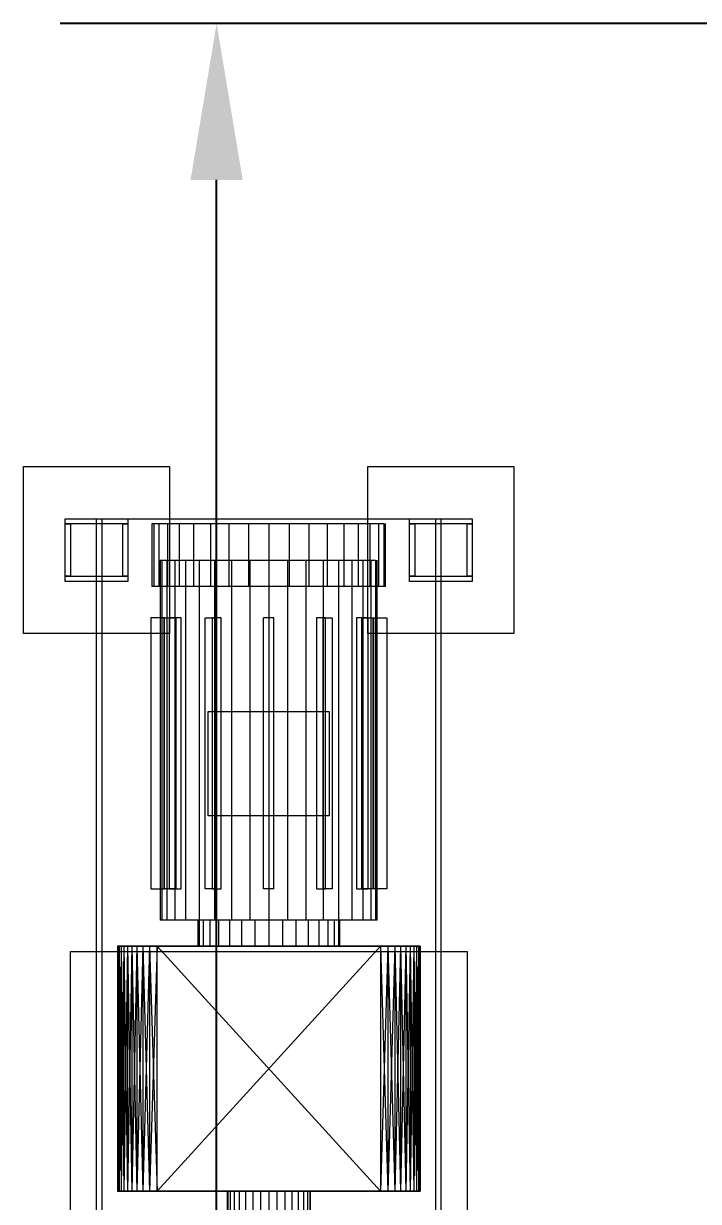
# Model space of a CAD drawing. Header units: millimetres. Extents: x -1970 to 59977, y -50268 to 6837.
# Drawn here: x 58154 to 58801, y -16530 to -15400 of the extents above; entities that cross this region are included whole.
import ezdxf

# ---------------------------------------------------------------- set-up
doc = ezdxf.new("R2010")
doc.units = ezdxf.units.MM
doc.layers.add('COTAS_P', color=1, linetype='Continuous', lineweight=0)
doc.layers.add('superior_secador', color=7, linetype='Continuous', lineweight=0)
doc.dimstyles.new('R19_100', dxfattribs={"dimtxt": 250, "dimasz": 150, "dimexe": 150, "dimexo": 80, "dimgap": 100, "dimtad": 1, "dimtih": 1, "dimtoh": 1, "dimdsep": 46, "dimcen": 0.09, "dimadec": 0, "dimazin": 0, "dimtfac": 1, "dimtdec": 4, "dimtofl": 0, "dimtmove": 0, "dimatfit": 3, "dimfxl": 1, "dimtolj": 1, "dimtzin": 0, "dimarcsym": 0})

# ---------------------------------------------------------------- blocks, each defined once
blk = doc.blocks.new('*D26')
at = {"layer": 'COTAS_P', "color": 0, "lineweight": -2, "transparency": 16777216}
for p, q in [((59159.3, -15400), (58189.3, -15400)), ((58339.3, -19600), (58339.3, -15550)), ((59159.3, -19750), (58189.3, -19750))]:
    blk.add_line(p, q, dxfattribs=at)
at = {"layer": 'COTAS_P', "color": 0, "transparency": 16777216}
for points in [[(58314.3, -15550), (58364.3, -15550), (58339.3, -15400)], [(58314.3, -19600), (58364.3, -19600), (58339.3, -19750)]]:
    blk.add_solid(points, dxfattribs=at)
at = {"layer": 'Defpoints', "color": 0, "transparency": 16777216}
for p in [(58339.3, -15400), (59239.3, -15400), (59239.3, -19750)]:
    blk.add_point(p, dxfattribs=at)

msp = doc.modelspace()

# ---------------------------------------------------------------- linework, layer by layer
at = {"layer": 'superior_secador'}
for p, q in [((58154.253, -15985), (58154.253, -15825)), ((58154.253, -15825), (58294.253, -15825)), ((58294.253, -15825), (58294.253, -15985)), ((58484.253, -15985), (58484.253, -15825)), ((58484.253, -15825), (58624.253, -15825)), ((58624.253, -15825), (58624.253, -15985)), ((58194.253, -15880), (58194.253, -15875)), ((58194.253, -15875), (58254.253, -15875)), ((58254.253, -15880), (58194.253, -15880)), ((58194.253, -15930), (58194.253, -15880)), ((58194.253, -15880), (58199.253, -15880)), ((58199.253, -15880), (58199.253, -15930)), ((58224.253, -16675), (58224.253, -15875)), ((58224.253, -15875), (58554.253, -15875)), ((58224.253, -15875), (58229.253, -15875)), ((58229.253, -15875), (58229.253, -16675)), ((58249.253, -15930), (58249.253, -15880)), ((58249.253, -15880), (58254.253, -15880)), ((58254.253, -15875), (58254.253, -15880)), ((58254.253, -15880), (58254.253, -15930)), ((58278.954, -15880), (58277.253, -15880)), ((58277.253, -15880), (58277.253, -15940)), ((58284.007, -15880), (58278.954, -15880)), ((58278.954, -15880), (58278.954, -15940)), ((58292.258, -15880), (58284.007, -15880)), ((58284.007, -15880), (58284.007, -15940)), ((58303.456, -15880), (58292.258, -15880)), ((58292.258, -15880), (58292.258, -15940)), ((58317.261, -15880), (58303.456, -15880)), ((58303.456, -15880), (58303.456, -15940)), ((58333.253, -15880), (58317.261, -15880)), ((58317.261, -15880), (58317.261, -15940)), ((58350.947, -15880), (58333.253, -15880)), ((58333.253, -15880), (58333.253, -15940)), ((58369.804, -15880), (58350.947, -15880)), ((58350.947, -15880), (58350.947, -15940)), ((58389.253, -15880), (58369.804, -15880)), ((58369.804, -15880), (58369.804, -15940)), ((58408.702, -15880), (58389.253, -15880)), ((58389.253, -15880), (58389.253, -15940)), ((58427.559, -15880), (58408.702, -15880)), ((58408.702, -15880), (58408.702, -15940)), ((58445.253, -15880), (58427.559, -15880)), ((58427.559, -15880), (58427.559, -15940)), ((58461.245, -15880), (58445.253, -15880)), ((58445.253, -15880), (58445.253, -15940)), ((58475.05, -15880), (58461.245, -15880)), ((58461.245, -15880), (58461.245, -15940)), ((58486.248, -15880), (58475.05, -15880)), ((58475.05, -15880), (58475.05, -15940)), ((58494.499, -15880), (58486.248, -15880)), ((58486.248, -15880), (58486.248, -15940)), ((58499.551, -15880), (58494.499, -15880)), ((58494.499, -15880), (58494.499, -15940)), ((58499.551, -15880), (58501.253, -15880)), ((58499.551, -15880), (58499.551, -15940)), ((58501.253, -15940), (58501.253, -15880)), ((58524.253, -15880), (58524.253, -15875)), ((58524.253, -15875), (58584.253, -15875)), ((58584.253, -15880), (58524.253, -15880)), ((58524.253, -15930), (58524.253, -15880)), ((58524.253, -15880), (58529.253, -15880)), ((58529.253, -15880), (58529.253, -15930)), ((58549.253, -16675), (58549.253, -15875)), ((58549.253, -15875), (58554.253, -15875)), ((58554.253, -15875), (58554.253, -16675)), ((58579.253, -15930), (58579.253, -15880)), ((58579.253, -15880), (58584.253, -15880)), ((58584.253, -15875), (58584.253, -15880)), ((58584.253, -15880), (58584.253, -15930)), ((58286.833, -15915), (58285.253, -15915)), ((58285.253, -15915), (58285.253, -16260)), ((58291.525, -15915), (58286.833, -15915)), ((58286.833, -15915), (58286.833, -16260)), ((58299.186, -15915), (58291.525, -15915)), ((58291.525, -15915), (58291.525, -16260)), ((58309.584, -15915), (58299.186, -15915)), ((58299.186, -15915), (58299.186, -16260)), ((58322.403, -15915), (58309.584, -15915)), ((58309.584, -15915), (58309.584, -16260)), ((58337.253, -15915), (58322.403, -15915)), ((58322.403, -15915), (58322.403, -16260)), ((58353.683, -15915), (58337.253, -15915)), ((58337.253, -15915), (58337.253, -16260)), ((58371.194, -15915), (58353.683, -15915)), ((58353.683, -15915), (58353.683, -16260)), ((58389.253, -15915), (58371.194, -15915)), ((58371.194, -15915), (58371.194, -16260)), ((58407.312, -15915), (58389.253, -15915)), ((58389.253, -15915), (58389.253, -16260)), ((58424.823, -15915), (58407.312, -15915)), ((58407.312, -15915), (58407.312, -16260)), ((58441.253, -15915), (58424.823, -15915)), ((58424.823, -15915), (58424.823, -16260)), ((58456.103, -15915), (58441.253, -15915)), ((58441.253, -15915), (58441.253, -16260)), ((58468.922, -15915), (58456.103, -15915)), ((58456.103, -15915), (58456.103, -16260)), ((58479.32, -15915), (58468.922, -15915)), ((58468.922, -15915), (58468.922, -16260)), ((58486.981, -15915), (58479.32, -15915)), ((58479.32, -15915), (58479.32, -16260)), ((58491.673, -15915), (58486.981, -15915)), ((58486.981, -15915), (58486.981, -16260)), ((58491.673, -15915), (58493.253, -15915)), ((58491.673, -15915), (58491.673, -16260)), ((58493.253, -16260), (58493.253, -15915)), ((58194.253, -15935), (58194.253, -15930)), ((58194.253, -15930), (58254.253, -15930)), ((58199.253, -15930), (58194.253, -15930)), ((58254.253, -15935), (58194.253, -15935)), ((58254.253, -15930), (58249.253, -15930)), ((58254.253, -15930), (58254.253, -15935)), ((58278.954, -15940), (58277.253, -15940)), ((58284.007, -15940), (58278.954, -15940)), ((58292.258, -15940), (58284.007, -15940)), ((58303.456, -15940), (58292.258, -15940)), ((58317.261, -15940), (58303.456, -15940)), ((58333.253, -15940), (58317.261, -15940)), ((58350.947, -15940), (58333.253, -15940)), ((58369.804, -15940), (58350.947, -15940)), ((58389.253, -15940), (58369.804, -15940)), ((58408.702, -15940), (58389.253, -15940)), ((58427.559, -15940), (58408.702, -15940)), ((58445.253, -15940), (58427.559, -15940)), ((58461.245, -15940), (58445.253, -15940)), ((58475.05, -15940), (58461.245, -15940)), ((58486.248, -15940), (58475.05, -15940)), ((58494.499, -15940), (58486.248, -15940)), ((58499.551, -15940), (58494.499, -15940)), ((58501.253, -15940), (58499.551, -15940)), ((58524.253, -15935), (58524.253, -15930)), ((58524.253, -15930), (58584.253, -15930)), ((58529.253, -15930), (58524.253, -15930)), ((58584.253, -15935), (58524.253, -15935)), ((58584.253, -15930), (58579.253, -15930)), ((58584.253, -15930), (58584.253, -15935)), ((58289.253, -15970), (58276.253, -15970)), ((58276.253, -15970), (58276.253, -16230)), ((58288.892, -16230), (58288.892, -15970)), ((58288.892, -15970), (58300.15, -15970)), ((58288.892, -15970), (58293.892, -15970)), ((58289.253, -16230), (58289.253, -15970)), ((58305.15, -15970), (58293.892, -15970)), ((58293.892, -15970), (58293.892, -16230)), ((58300.15, -15970), (58300.15, -16230)), ((58305.15, -15970), (58300.15, -15970)), ((58305.15, -16230), (58305.15, -15970)), ((58328.423, -16230), (58328.423, -15970)), ((58328.423, -15970), (58334.923, -15970)), ((58328.423, -15970), (58337.083, -15970)), ((58334.923, -15970), (58334.923, -16230)), ((58343.583, -15970), (58334.923, -15970)), ((58343.583, -15970), (58337.083, -15970)), ((58337.083, -15970), (58337.083, -16230)), ((58343.583, -16230), (58343.583, -15970)), ((58384.253, -16230), (58384.253, -15970)), ((58394.253, -15970), (58384.253, -15970)), ((58394.253, -16230), (58394.253, -15970)), ((58441.423, -15970), (58434.923, -15970)), ((58434.923, -15970), (58434.923, -16230)), ((58443.583, -15970), (58434.923, -15970)), ((58441.423, -16230), (58441.423, -15970)), ((58441.423, -15970), (58450.083, -15970)), ((58443.583, -16230), (58443.583, -15970)), ((58443.583, -15970), (58450.083, -15970)), ((58450.083, -15970), (58450.083, -16230)), ((58484.614, -15970), (58473.356, -15970)), ((58473.356, -15970), (58473.356, -16230)), ((58478.356, -15970), (58473.356, -15970)), ((58478.356, -16230), (58478.356, -15970)), ((58478.356, -15970), (58489.614, -15970)), ((58484.614, -16230), (58484.614, -15970)), ((58484.614, -15970), (58489.614, -15970)), ((58489.253, -16230), (58489.253, -15970)), ((58489.253, -15970), (58502.253, -15970)), ((58489.614, -15970), (58489.614, -16230)), ((58502.253, -15970), (58502.253, -16230)), ((58294.253, -15985), (58154.253, -15985)), ((58624.253, -15985), (58484.253, -15985)), ((58331.253, -16160), (58331.253, -16060)), ((58331.253, -16060), (58447.253, -16060)), ((58447.253, -16060), (58447.253, -16160)), ((58447.253, -16160), (58331.253, -16160)), ((58276.253, -16230), (58289.253, -16230)), ((58300.15, -16230), (58288.892, -16230)), ((58293.892, -16230), (58288.892, -16230)), ((58293.892, -16230), (58305.15, -16230)), ((58300.15, -16230), (58305.15, -16230)), ((58334.923, -16230), (58328.423, -16230)), ((58337.083, -16230), (58328.423, -16230)), ((58334.923, -16230), (58343.583, -16230)), ((58337.083, -16230), (58343.583, -16230)), ((58394.253, -16230), (58384.253, -16230)), ((58434.923, -16230), (58441.423, -16230)), ((58434.923, -16230), (58443.583, -16230)), ((58450.083, -16230), (58441.423, -16230)), ((58450.083, -16230), (58443.583, -16230)), ((58473.356, -16230), (58484.614, -16230)), ((58473.356, -16230), (58478.356, -16230)), ((58489.614, -16230), (58478.356, -16230)), ((58489.614, -16230), (58484.614, -16230)), ((58502.253, -16230), (58489.253, -16230)), ((58286.833, -16260), (58285.253, -16260)), ((58291.525, -16260), (58286.833, -16260)), ((58299.186, -16260), (58291.525, -16260)), ((58309.584, -16260), (58299.186, -16260)), ((58322.403, -16260), (58309.584, -16260)), ((58322.56, -16260), (58321.253, -16260)), ((58321.253, -16260), (58321.253, -16285)), ((58337.253, -16260), (58322.403, -16260)), ((58326.429, -16260), (58322.56, -16260)), ((58322.56, -16260), (58322.56, -16285)), ((58332.713, -16260), (58326.429, -16260)), ((58326.429, -16260), (58326.429, -16285)), ((58341.17, -16260), (58332.713, -16260)), ((58332.713, -16260), (58332.713, -16285)), ((58353.683, -16260), (58337.253, -16260)), ((58351.474, -16260), (58341.17, -16260)), ((58341.17, -16260), (58341.17, -16285)), ((58363.23, -16260), (58351.474, -16260)), ((58351.474, -16260), (58351.474, -16285)), ((58371.194, -16260), (58353.683, -16260)), ((58375.987, -16260), (58363.23, -16260)), ((58363.23, -16260), (58363.23, -16285)), ((58389.253, -16260), (58371.194, -16260)), ((58389.253, -16260), (58375.987, -16260)), ((58375.987, -16260), (58375.987, -16285)), ((58407.312, -16260), (58389.253, -16260)), ((58402.519, -16260), (58389.253, -16260)), ((58389.253, -16260), (58389.253, -16285)), ((58415.275, -16260), (58402.519, -16260)), ((58402.519, -16260), (58402.519, -16285)), ((58424.823, -16260), (58407.312, -16260)), ((58427.032, -16260), (58415.275, -16260)), ((58415.275, -16260), (58415.275, -16285)), ((58441.253, -16260), (58424.823, -16260)), ((58437.336, -16260), (58427.032, -16260)), ((58427.032, -16260), (58427.032, -16285)), ((58445.793, -16260), (58437.336, -16260)), ((58437.336, -16260), (58437.336, -16285)), ((58456.103, -16260), (58441.253, -16260)), ((58452.077, -16260), (58445.793, -16260)), ((58445.793, -16260), (58445.793, -16285)), ((58455.946, -16260), (58452.077, -16260)), ((58452.077, -16260), (58452.077, -16285)), ((58455.946, -16260), (58457.253, -16260)), ((58455.946, -16260), (58455.946, -16285)), ((58468.922, -16260), (58456.103, -16260)), ((58457.253, -16285), (58457.253, -16260)), ((58479.32, -16260), (58468.922, -16260)), ((58486.981, -16260), (58479.32, -16260)), ((58491.673, -16260), (58486.981, -16260)), ((58493.253, -16260), (58491.673, -16260)), ((58199.253, -16560), (58199.253, -16290)), ((58199.253, -16290), (58579.253, -16290)), ((58244.634, -16285), (58244.253, -16285)), ((58244.253, -16285), (58245.772, -16285)), ((58247.673, -16285), (58244.253, -16285)), ((58244.253, -16285), (58250.333, -16285)), ((58244.634, -16285), (58244.253, -16520)), ((58244.253, -16285), (58244.253, -16520)), ((58244.253, -16285), (58244.634, -16520)), ((58247.673, -16285), (58244.634, -16285)), ((58244.634, -16285), (58245.772, -16285)), ((58245.772, -16285), (58244.634, -16520)), ((58244.634, -16285), (58244.634, -16520)), ((58244.634, -16285), (58245.772, -16520)), ((58245.772, -16285), (58247.673, -16285)), ((58245.772, -16285), (58250.333, -16285)), ((58247.673, -16285), (58245.772, -16520)), ((58245.772, -16285), (58245.772, -16520)), ((58245.772, -16285), (58247.673, -16520)), ((58253.753, -16285), (58247.673, -16285)), ((58247.673, -16285), (58250.333, -16285)), ((58262.872, -16285), (58247.673, -16285)), ((58496.253, -16285), (58247.673, -16285)), ((58250.333, -16285), (58247.673, -16520)), ((58247.673, -16285), (58247.673, -16520)), ((58247.673, -16285), (58250.333, -16520)), ((58250.333, -16285), (58253.753, -16285)), ((58250.333, -16285), (58257.933, -16285)), ((58250.333, -16285), (58268.573, -16285)), ((58250.333, -16285), (58524.753, -16285)), ((58496.253, -16285), (58250.333, -16285)), ((58253.753, -16285), (58250.333, -16520)), ((58250.333, -16285), (58250.333, -16520)), ((58250.333, -16285), (58253.753, -16520)), ((58262.872, -16285), (58253.753, -16285)), ((58253.753, -16285), (58257.933, -16285)), ((58257.933, -16285), (58253.753, -16520)), ((58253.753, -16285), (58253.753, -16520)), ((58253.753, -16285), (58257.933, -16520)), ((58257.933, -16285), (58262.872, -16285)), ((58257.933, -16285), (58268.573, -16285)), ((58262.872, -16285), (58257.933, -16520)), ((58257.933, -16285), (58257.933, -16520)), ((58257.933, -16285), (58262.872, -16520)), ((58275.032, -16285), (58262.872, -16285)), ((58262.872, -16285), (58268.573, -16285)), ((58496.253, -16285), (58262.872, -16285)), ((58268.573, -16285), (58262.872, -16520)), ((58262.872, -16285), (58262.872, -16520)), ((58262.872, -16285), (58268.573, -16520)), ((58268.573, -16285), (58282.253, -16285)), ((58275.032, -16285), (58268.573, -16285)), ((58268.573, -16285), (58503.474, -16285)), ((58268.573, -16285), (58524.753, -16285)), ((58275.032, -16285), (58268.573, -16520)), ((58268.573, -16285), (58268.573, -16520)), ((58268.573, -16285), (58275.032, -16520)), ((58282.253, -16285), (58275.032, -16285)), ((58496.253, -16285), (58275.032, -16285)), ((58282.253, -16285), (58275.032, -16520)), ((58275.032, -16285), (58275.032, -16520)), ((58275.032, -16285), (58282.253, -16520)), ((58282.253, -16285), (58503.474, -16285)), ((58496.253, -16285), (58282.253, -16285)), ((58282.253, -16520), (58282.253, -16285)), ((58282.253, -16285), (58496.253, -16520)), ((58496.253, -16285), (58282.253, -16520)), ((58322.56, -16285), (58321.253, -16285)), ((58326.429, -16285), (58322.56, -16285)), ((58332.713, -16285), (58326.429, -16285)), ((58341.17, -16285), (58332.713, -16285)), ((58351.474, -16285), (58341.17, -16285)), ((58363.23, -16285), (58351.474, -16285)), ((58375.987, -16285), (58363.23, -16285)), ((58389.253, -16285), (58375.987, -16285)), ((58402.519, -16285), (58389.253, -16285)), ((58415.275, -16285), (58402.519, -16285)), ((58427.032, -16285), (58415.275, -16285)), ((58437.336, -16285), (58427.032, -16285)), ((58445.793, -16285), (58437.336, -16285)), ((58452.077, -16285), (58445.793, -16285)), ((58455.946, -16285), (58452.077, -16285)), ((58457.253, -16285), (58455.946, -16285)), ((58503.474, -16285), (58496.253, -16285)), ((58509.933, -16285), (58496.253, -16285)), ((58520.573, -16285), (58496.253, -16285)), ((58532.733, -16285), (58496.253, -16285)), ((58524.753, -16285), (58496.253, -16285)), ((58496.253, -16285), (58496.253, -16520)), ((58496.253, -16285), (58503.474, -16520)), ((58503.474, -16285), (58496.253, -16520)), ((58503.474, -16285), (58515.634, -16285)), ((58509.933, -16285), (58503.474, -16285)), ((58503.474, -16285), (58524.753, -16285)), ((58503.474, -16285), (58503.474, -16520)), ((58503.474, -16285), (58509.933, -16520)), ((58509.933, -16285), (58503.474, -16520)), ((58515.634, -16285), (58509.933, -16285)), ((58520.573, -16285), (58509.933, -16285)), ((58509.933, -16285), (58509.933, -16520)), ((58509.933, -16285), (58515.634, -16520)), ((58515.634, -16285), (58509.933, -16520)), ((58515.634, -16285), (58524.753, -16285)), ((58520.573, -16285), (58515.634, -16285)), ((58515.634, -16285), (58515.634, -16520)), ((58515.634, -16285), (58520.573, -16520)), ((58520.573, -16285), (58515.634, -16520)), ((58524.753, -16285), (58520.573, -16285)), ((58528.173, -16285), (58520.573, -16285)), ((58532.733, -16285), (58520.573, -16285)), ((58520.573, -16285), (58520.573, -16520)), ((58520.573, -16285), (58524.753, -16520)), ((58524.753, -16285), (58520.573, -16520)), ((58524.753, -16285), (58530.833, -16285)), ((58528.173, -16285), (58524.753, -16285)), ((58524.753, -16285), (58533.872, -16285)), ((58524.753, -16285), (58532.733, -16285)), ((58524.753, -16285), (58524.753, -16520)), ((58524.753, -16285), (58528.173, -16520)), ((58528.173, -16285), (58524.753, -16520)), ((58530.833, -16285), (58528.173, -16285)), ((58532.733, -16285), (58528.173, -16285)), ((58528.173, -16285), (58528.173, -16520)), ((58528.173, -16285), (58530.833, -16520)), ((58530.833, -16285), (58528.173, -16520)), ((58530.833, -16285), (58533.872, -16285)), ((58532.733, -16285), (58530.833, -16285)), ((58530.833, -16285), (58530.833, -16520)), ((58530.833, -16285), (58532.733, -16520)), ((58532.733, -16285), (58530.833, -16520)), ((58533.872, -16285), (58532.733, -16285)), ((58534.253, -16285), (58532.733, -16285)), ((58532.733, -16285), (58532.733, -16520)), ((58532.733, -16285), (58533.872, -16520)), ((58533.872, -16285), (58532.733, -16520)), ((58533.872, -16285), (58534.253, -16285)), ((58533.872, -16285), (58533.872, -16520)), ((58533.872, -16285), (58534.253, -16520)), ((58534.253, -16285), (58533.872, -16520)), ((58534.253, -16285), (58534.253, -16520)), ((58579.253, -16290), (58579.253, -16560)), ((58244.253, -16520), (58244.634, -16520)), ((58245.772, -16520), (58244.253, -16520)), ((58244.253, -16520), (58247.673, -16520)), ((58250.333, -16520), (58244.253, -16520)), ((58244.634, -16520), (58247.673, -16520)), ((58245.772, -16520), (58244.634, -16520)), ((58247.673, -16520), (58245.772, -16520)), ((58250.333, -16520), (58245.772, -16520)), ((58247.673, -16520), (58253.753, -16520)), ((58250.333, -16520), (58247.673, -16520)), ((58247.673, -16520), (58262.872, -16520)), ((58247.673, -16520), (58496.253, -16520)), ((58253.753, -16520), (58250.333, -16520)), ((58257.933, -16520), (58250.333, -16520)), ((58268.573, -16520), (58250.333, -16520)), ((58524.753, -16520), (58250.333, -16520)), ((58250.333, -16520), (58496.253, -16520)), ((58253.753, -16520), (58262.872, -16520)), ((58257.933, -16520), (58253.753, -16520)), ((58262.872, -16520), (58257.933, -16520)), ((58268.573, -16520), (58257.933, -16520)), ((58262.872, -16520), (58275.032, -16520)), ((58268.573, -16520), (58262.872, -16520)), ((58262.872, -16520), (58496.253, -16520)), ((58282.253, -16520), (58268.573, -16520)), ((58268.573, -16520), (58275.032, -16520)), ((58503.474, -16520), (58268.573, -16520)), ((58524.753, -16520), (58268.573, -16520)), ((58275.032, -16520), (58282.253, -16520)), ((58275.032, -16520), (58496.253, -16520)), ((58503.474, -16520), (58282.253, -16520)), ((58282.253, -16520), (58496.253, -16520)), ((58350.022, -16520), (58349.253, -16520)), ((58349.253, -16520), (58349.253, -16675)), ((58352.298, -16520), (58350.022, -16520)), ((58350.022, -16520), (58350.022, -16675)), ((58355.994, -16520), (58352.298, -16520)), ((58352.298, -16520), (58352.298, -16675)), ((58360.969, -16520), (58355.994, -16520)), ((58355.994, -16520), (58355.994, -16675)), ((58367.03, -16520), (58360.969, -16520)), ((58360.969, -16520), (58360.969, -16675)), ((58373.946, -16520), (58367.03, -16520)), ((58367.03, -16520), (58367.03, -16675)), ((58381.449, -16520), (58373.946, -16520)), ((58373.946, -16520), (58373.946, -16675)), ((58389.253, -16520), (58381.449, -16520)), ((58381.449, -16520), (58381.449, -16675)), ((58397.057, -16520), (58389.253, -16520)), ((58389.253, -16520), (58389.253, -16675)), ((58404.56, -16520), (58397.057, -16520)), ((58397.057, -16520), (58397.057, -16675)), ((58411.476, -16520), (58404.56, -16520)), ((58404.56, -16520), (58404.56, -16675)), ((58417.537, -16520), (58411.476, -16520)), ((58411.476, -16520), (58411.476, -16675)), ((58422.512, -16520), (58417.537, -16520)), ((58417.537, -16520), (58417.537, -16675)), ((58426.208, -16520), (58422.512, -16520)), ((58422.512, -16520), (58422.512, -16675)), ((58428.484, -16520), (58426.208, -16520)), ((58426.208, -16520), (58426.208, -16675)), ((58428.484, -16520), (58429.253, -16520)), ((58428.484, -16520), (58428.484, -16675)), ((58429.253, -16675), (58429.253, -16520)), ((58496.253, -16520), (58503.474, -16520)), ((58496.253, -16520), (58509.933, -16520)), ((58496.253, -16520), (58520.573, -16520)), ((58496.253, -16520), (58532.733, -16520)), ((58496.253, -16520), (58524.753, -16520)), ((58515.634, -16520), (58503.474, -16520)), ((58503.474, -16520), (58509.933, -16520)), ((58524.753, -16520), (58503.474, -16520)), ((58509.933, -16520), (58515.634, -16520)), ((58509.933, -16520), (58520.573, -16520)), ((58524.753, -16520), (58515.634, -16520)), ((58515.634, -16520), (58520.573, -16520)), ((58520.573, -16520), (58524.753, -16520)), ((58520.573, -16520), (58528.173, -16520)), ((58520.573, -16520), (58532.733, -16520)), ((58530.833, -16520), (58524.753, -16520)), ((58524.753, -16520), (58528.173, -16520)), ((58533.872, -16520), (58524.753, -16520)), ((58532.733, -16520), (58524.753, -16520)), ((58528.173, -16520), (58530.833, -16520)), ((58528.173, -16520), (58532.733, -16520)), ((58533.872, -16520), (58530.833, -16520)), ((58530.833, -16520), (58532.733, -16520)), ((58532.733, -16520), (58533.872, -16520)), ((58532.733, -16520), (58534.253, -16520)), ((58534.253, -16520), (58533.872, -16520))]:
    msp.add_line(p, q, dxfattribs=at)

# ---------------------------------------------------------------- dimensions: what is measured, and where the dimension line sits
at = {"layer": 'COTAS_P'}
dim = msp.add_aligned_dim(p1=(59239.253, -19750), p2=(59239.253, -15400), distance=900, text='<> P', dimstyle='R19_100', dxfattribs=at)
dim.commit()
dim.dimension.update_dxf_attribs({"geometry": '*D26', "text_midpoint": (58339.253, -17575)})

doc.saveas('drawing.dxf')
